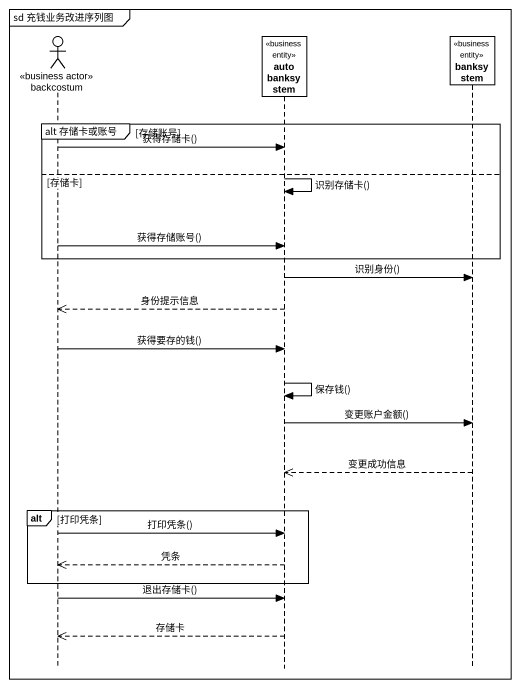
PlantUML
@startuml
mainframe sd 充钱业务改进序列图
hide footbox
actor backcostum <<business actor>>
participant "auto banksystem" as auto_banksystem <<business entity>>
participant banksystem <<business entity>>

group alt 存储卡或账号 [存储账号]
  backcostum -> auto_banksystem : 获得存储卡()
else 存储卡
  auto_banksystem -> auto_banksystem : 识别存储卡()
  backcostum -> auto_banksystem : 获得存储账号()
end
auto_banksystem -> banksystem : 识别身份()
auto_banksystem -->> backcostum : 身份提示信息
backcostum -> auto_banksystem : 获得要存的钱()
auto_banksystem -> auto_banksystem : 保存钱()
auto_banksystem -> banksystem : 变更账户金额()
banksystem -->> auto_banksystem : 变更成功信息
alt 打印凭条
  backcostum -> auto_banksystem : 打印凭条()
  auto_banksystem -->> backcostum : 凭条
end
backcostum -> auto_banksystem : 退出存储卡()
auto_banksystem -->> backcostum : 存储卡
@enduml
